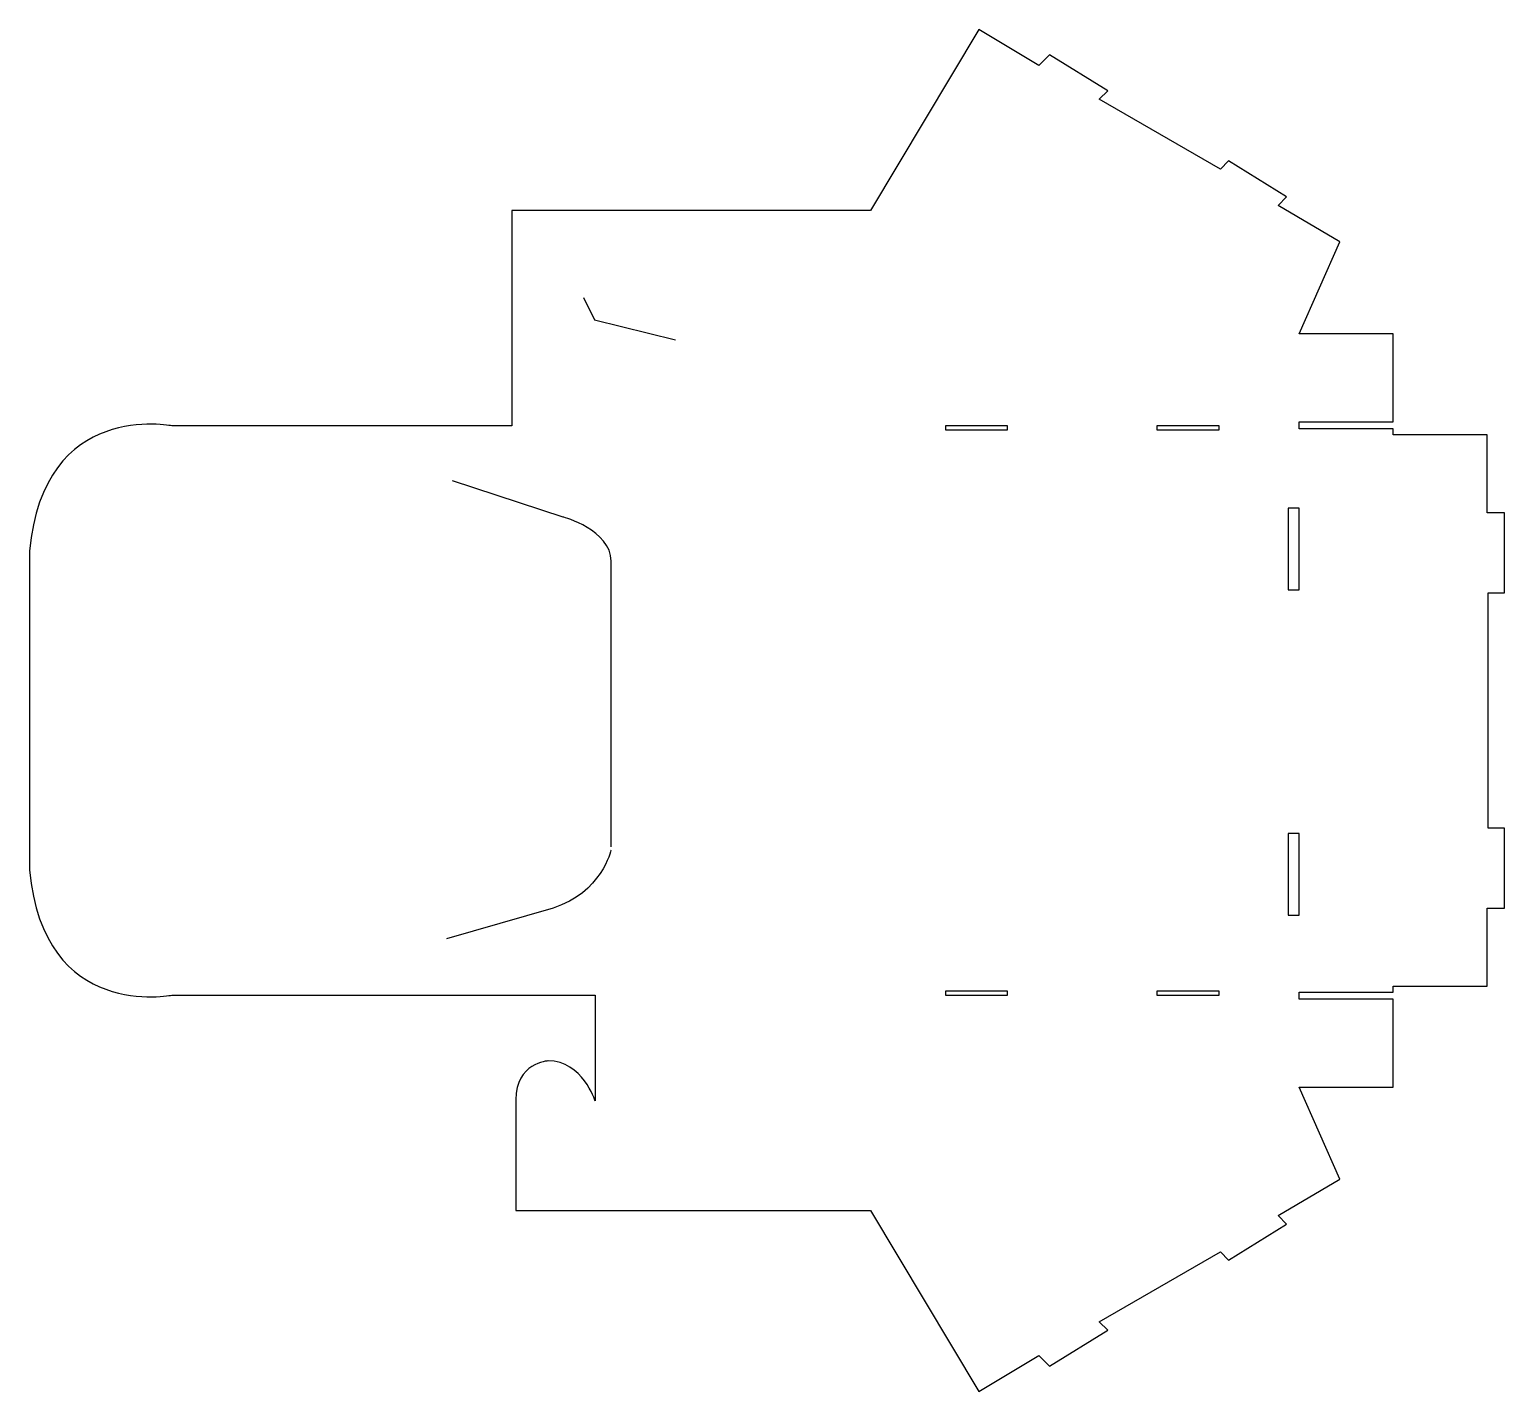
# Model space of a CAD drawing. Header units: centimetres. Extents: x -8 to 8, y -7.3 to 7.3.
import ezdxf

# ---------------------------------------------------------------- set-up
doc = ezdxf.new("R2010")
doc.units = ezdxf.units.CM
doc.header["$MEASUREMENT"] = 0
doc.layers.add('Camada 1', color=7, linetype='Continuous')

msp = doc.modelspace()

# ---------------------------------------------------------------- linework, layer by layer
at = {"layer": 'Camada 1', "lineweight": 25}
for points in [[(1.92412, 3.02522), (2.59468, 3.02522), (2.59468, 3.06888), (1.92412, 3.06888), (1.92412, 3.02522)], [(4.20538, 3.02522), (4.8758, 3.02522), (4.8758, 3.06888), (4.20538, 3.06888), (4.20538, 3.02522)], [(5.61987, 1.30004), (5.73977, 1.30004), (5.73977, 2.1831), (5.61987, 2.1831), (5.61987, 1.30004)], [(5.61987, -2.20758), (5.73977, -2.20758), (5.73977, -1.32464), (5.61987, -1.32464), (5.61987, -2.20758)], [(1.92412, -3.06945), (2.59468, -3.06945), (2.59468, -3.02591), (1.92412, -3.02591), (1.92412, -3.06945)], [(4.20538, -3.06945), (4.8758, -3.06945), (4.8758, -3.02591), (4.20538, -3.02591), (4.20538, -3.06945)]]:
    msp.add_lwpolyline(points, close=True, dxfattribs=at)
for points, knots in [([(-6.41576, 3.06888), (-6.41576, 3.06888), (-2.75274, 3.06888), (-2.75274, 3.06888), (-2.75274, 3.06888), (-2.75274, 3.06888), (-2.75274, 5.39094), (-2.75274, 5.39094), (-2.75274, 5.39094), (-2.75274, 5.39094), (1.11743, 5.39094), (1.11743, 5.39094), (1.11743, 5.39094), (1.11743, 5.39094), (2.28382, 7.3424), (2.28382, 7.3424), (2.28382, 7.3424), (2.28382, 7.3424), (2.93258, 6.95537), (2.93258, 6.95537), (2.93258, 6.95537), (2.93258, 6.95537), (3.04704, 7.06978), (3.04704, 7.06978), (3.04704, 7.06978), (3.04704, 7.06978), (3.67392, 6.68285), (3.67392, 6.68285), (3.67392, 6.68285), (3.67392, 6.68285), (3.58121, 6.59019), (3.58121, 6.59019), (3.58121, 6.59019), (3.58121, 6.59019), (4.88936, 5.8379), (4.88936, 5.8379), (4.88936, 5.8379), (4.88936, 5.8379), (4.97665, 5.92511), (4.97665, 5.92511), (4.97665, 5.92511), (4.97665, 5.92511), (5.60345, 5.53813), (5.60345, 5.53813), (5.60345, 5.53813), (5.60345, 5.53813), (5.51087, 5.44547), (5.51087, 5.44547), (5.51087, 5.44547), (5.51087, 5.44547), (6.17577, 5.05301), (6.17577, 5.05301), (6.17577, 5.05301), (6.17577, 5.05301), (5.73976, 4.06093), (5.73976, 4.06093), (5.73976, 4.06093), (5.73976, 4.06093), (6.75361, 4.06093), (6.75361, 4.06093), (6.75361, 4.06093), (6.75361, 4.06093), (6.75361, 3.11245), (6.75361, 3.11245), (6.75361, 3.11245), (6.75361, 3.11245), (5.73975, 3.11245), (5.73975, 3.11245), (5.73975, 3.11245), (5.73975, 3.11245), (5.73975, 3.03612), (5.73975, 3.03612), (5.73975, 3.03612), (5.73975, 3.03612), (6.75361, 3.03612), (6.75361, 3.03612), (6.75361, 3.03612), (6.75361, 3.03612), (6.75361, 2.97071), (6.75361, 2.97071), (6.75361, 2.97071), (6.75361, 2.97071), (7.76741, 2.97072), (7.76741, 2.97072), (7.76741, 2.97072), (7.76741, 2.97072), (7.76741, 2.13117), (7.76741, 2.13117), (7.76741, 2.13117), (7.76741, 2.13117), (7.95281, 2.13117), (7.95281, 2.13117), (7.95281, 2.13117), (7.95281, 2.13117), (7.95281, 1.27003), (7.95281, 1.27003), (7.95281, 1.27003), (7.95281, 1.27003), (7.77834, 1.27003), (7.77834, 1.27003), (7.77834, 1.27003), (7.77834, 1.27003), (7.77834, 0.46337), (7.77834, 0.46337), (7.77834, 0.46337), (7.77834, 0.46337), (7.77834, -0.46336), (7.77834, -0.46336), (7.77834, -0.46336), (7.77834, -0.46336), (7.77834, -1.27), (7.77834, -1.27), (7.77834, -1.27), (7.77834, -1.27), (7.95281, -1.27), (7.95281, -1.27), (7.95281, -1.27), (7.95281, -1.27), (7.95281, -2.13119), (7.95281, -2.13119), (7.95281, -2.13119), (7.95281, -2.13119), (7.76741, -2.13119), (7.76741, -2.13119), (7.76741, -2.13119), (7.76741, -2.13119), (7.76741, -2.97074), (7.76741, -2.97074), (7.76741, -2.97074), (7.76741, -2.97074), (6.75361, -2.97074), (6.75361, -2.97074), (6.75361, -2.97074), (6.75361, -2.97074), (6.75361, -3.03607), (6.75361, -3.03607), (6.75361, -3.03607), (6.75361, -3.03607), (5.73975, -3.03607), (5.73975, -3.03607), (5.73975, -3.03607), (5.73975, -3.03607), (5.73975, -3.11253), (5.73975, -3.11253), (5.73975, -3.11253), (5.73975, -3.11253), (6.75361, -3.11253), (6.75361, -3.11253), (6.75361, -3.11253), (6.75361, -3.11253), (6.75361, -4.06096), (6.75361, -4.06096), (6.75361, -4.06096), (6.75361, -4.06096), (5.73975, -4.06096), (5.73975, -4.06096), (5.73975, -4.06096), (5.73975, -4.06096), (6.17576, -5.05302), (6.17576, -5.05302), (6.17576, -5.05302), (6.17576, -5.05302), (5.51086, -5.44548), (5.51086, -5.44548), (5.51086, -5.44548), (5.51086, -5.44548), (5.60344, -5.53814), (5.60344, -5.53814), (5.60344, -5.53814), (5.60344, -5.53814), (4.97664, -5.92512), (4.97664, -5.92512), (4.97664, -5.92512), (4.97664, -5.92512), (4.88935, -5.83791), (4.88935, -5.83791), (4.88935, -5.83791), (4.88935, -5.83791), (3.5812, -6.5902), (3.5812, -6.5902), (3.5812, -6.5902), (3.5812, -6.5902), (3.67391, -6.6828), (3.67391, -6.6828), (3.67391, -6.6828), (3.67391, -6.6828), (3.04703, -7.06983), (3.04703, -7.06983), (3.04703, -7.06983), (3.04703, -7.06983), (2.93257, -6.9554), (2.93257, -6.9554), (2.93257, -6.9554), (2.93257, -6.9554), (2.28381, -7.34243), (2.28381, -7.34243), (2.28381, -7.34243), (2.28381, -7.34243), (1.11742, -5.39089), (1.11742, -5.39089), (1.11742, -5.39089), (1.11742, -5.39089), (-1.85331, -5.39089), (-1.85331, -5.39089), (-1.85331, -5.39089), (-1.85331, -5.39089), (-2.70906, -5.39089), (-2.70906, -5.39089), (-2.70906, -5.39089), (-2.70906, -5.39089), (-2.70906, -4.1973), (-2.70906, -4.1973), (-2.70906, -4.1973), (-2.70906, -3.79945), (-2.36029, -3.77754), (-2.36029, -3.77754), (-2.36029, -3.77754), (-1.9895, -3.77754), (-1.85332, -4.20823), (-1.85332, -4.20823), (-1.85332, -4.20823), (-1.85332, -4.20823), (-1.85332, -3.06885), (-1.85332, -3.06885), (-1.85332, -3.06885), (-1.85332, -3.06885), (-6.41576, -3.06885), (-6.41576, -3.06885), (-6.41576, -3.06885), (-6.41576, -3.06885), (-7.80572, -3.3523), (-7.95286, -1.71707), (-7.95286, -1.71707), (-7.95286, -1.71707), (-7.95286, -0.46339), (-7.95286, -0.46339), (-7.95286, -0.46339), (-7.95286, -0.46339), (-7.95286, 0.46334), (-7.95286, 0.46334), (-7.95286, 0.46334), (-7.95286, 0.46334), (-7.95286, 1.71699), (-7.95286, 1.71699), (-7.95286, 1.71699), (-7.80572, 3.35224), (-6.41576, 3.06888), (-6.41576, 3.06888)], [0, 0, 0, 0, 0.01587302, 0.01587302, 0.01587302, 0.01587302, 0.03174603, 0.03174603, 0.03174603, 0.03174603, 0.04761905, 0.04761905, 0.04761905, 0.04761905, 0.06349206, 0.06349206, 0.06349206, 0.06349206, 0.07936508, 0.07936508, 0.07936508, 0.07936508, 0.0952381, 0.0952381, 0.0952381, 0.0952381, 0.11111111, 0.11111111, 0.11111111, 0.11111111, 0.12698413, 0.12698413, 0.12698413, 0.12698413, 0.14285714, 0.14285714, 0.14285714, 0.14285714, 0.15873016, 0.15873016, 0.15873016, 0.15873016, 0.17460317, 0.17460317, 0.17460317, 0.17460317, 0.19047619, 0.19047619, 0.19047619, 0.19047619, 0.20634921, 0.20634921, 0.20634921, 0.20634921, 0.22222222, 0.22222222, 0.22222222, 0.22222222, 0.23809524, 0.23809524, 0.23809524, 0.23809524, 0.25396825, 0.25396825, 0.25396825, 0.25396825, 0.26984127, 0.26984127, 0.26984127, 0.26984127, 0.28571429, 0.28571429, 0.28571429, 0.28571429, 0.3015873, 0.3015873, 0.3015873, 0.3015873, 0.31746032, 0.31746032, 0.31746032, 0.31746032, 0.33333333, 0.33333333, 0.33333333, 0.33333333, 0.34920635, 0.34920635, 0.34920635, 0.34920635, 0.36507937, 0.36507937, 0.36507937, 0.36507937, 0.38095238, 0.38095238, 0.38095238, 0.38095238, 0.3968254, 0.3968254, 0.3968254, 0.3968254, 0.41269841, 0.41269841, 0.41269841, 0.41269841, 0.42857143, 0.42857143, 0.42857143, 0.42857143, 0.44444444, 0.44444444, 0.44444444, 0.44444444, 0.46031746, 0.46031746, 0.46031746, 0.46031746, 0.47619048, 0.47619048, 0.47619048, 0.47619048, 0.49206349, 0.49206349, 0.49206349, 0.49206349, 0.50793651, 0.50793651, 0.50793651, 0.50793651, 0.52380952, 0.52380952, 0.52380952, 0.52380952, 0.53968254, 0.53968254, 0.53968254, 0.53968254, 0.55555556, 0.55555556, 0.55555556, 0.55555556, 0.57142857, 0.57142857, 0.57142857, 0.57142857, 0.58730159, 0.58730159, 0.58730159, 0.58730159, 0.6031746, 0.6031746, 0.6031746, 0.6031746, 0.61904762, 0.61904762, 0.61904762, 0.61904762, 0.63492063, 0.63492063, 0.63492063, 0.63492063, 0.65079365, 0.65079365, 0.65079365, 0.65079365, 0.66666667, 0.66666667, 0.66666667, 0.66666667, 0.68253968, 0.68253968, 0.68253968, 0.68253968, 0.6984127, 0.6984127, 0.6984127, 0.6984127, 0.71428571, 0.71428571, 0.71428571, 0.71428571, 0.73015873, 0.73015873, 0.73015873, 0.73015873, 0.74603175, 0.74603175, 0.74603175, 0.74603175, 0.76190476, 0.76190476, 0.76190476, 0.76190476, 0.77777778, 0.77777778, 0.77777778, 0.77777778, 0.79365079, 0.79365079, 0.79365079, 0.79365079, 0.80952381, 0.80952381, 0.80952381, 0.80952381, 0.82539683, 0.82539683, 0.82539683, 0.82539683, 0.84126984, 0.84126984, 0.84126984, 0.84126984, 0.85714286, 0.85714286, 0.85714286, 0.85714286, 0.87301587, 0.87301587, 0.87301587, 0.87301587, 0.88888889, 0.88888889, 0.88888889, 0.88888889, 0.9047619, 0.9047619, 0.9047619, 0.9047619, 0.92063492, 0.92063492, 0.92063492, 0.92063492, 0.93650794, 0.93650794, 0.93650794, 0.93650794, 0.95238095, 0.95238095, 0.95238095, 0.95238095, 0.96825397, 0.96825397, 0.96825397, 0.96825397, 1, 1, 1, 1]), ([(-1.9787, 4.45339), (-1.9787, 4.45339), (-1.85871, 4.21354), (-1.85871, 4.21354), (-1.85871, 4.21354), (-1.85871, 4.21354), (-0.98662, 3.99547), (-0.98662, 3.99547)], [0, 0, 0, 0, 0.33333333, 0.33333333, 0.33333333, 0.33333333, 1, 1, 1, 1]), ([(-1.68163, -1.47169), (-1.68163, -1.47169), (-1.68163, 1.61073), (-1.68163, 1.61073), (-1.68163, 1.61073), (-1.68163, 1.94596), (-2.19669, 2.08492), (-2.19669, 2.08492), (-2.19669, 2.08492), (-2.19669, 2.08492), (-3.39054, 2.4774), (-3.39054, 2.4774)], [0, 0, 0, 0, 0.25, 0.25, 0.25, 0.25, 0.5, 0.5, 0.5, 0.5, 1, 1, 1, 1]), ([(-1.68163, -1.50442), (-1.68163, -1.50442), (-1.78791, -1.97043), (-2.30711, -2.12997), (-2.30711, -2.12997), (-2.30711, -2.12997), (-3.45588, -2.46107), (-3.45588, -2.46107)], [0, 0, 0, 0, 0.33333333, 0.33333333, 0.33333333, 0.33333333, 1, 1, 1, 1])]:
    msp.add_open_spline(points, degree=3, knots=knots, dxfattribs=at)

doc.saveas('drawing.dxf')
